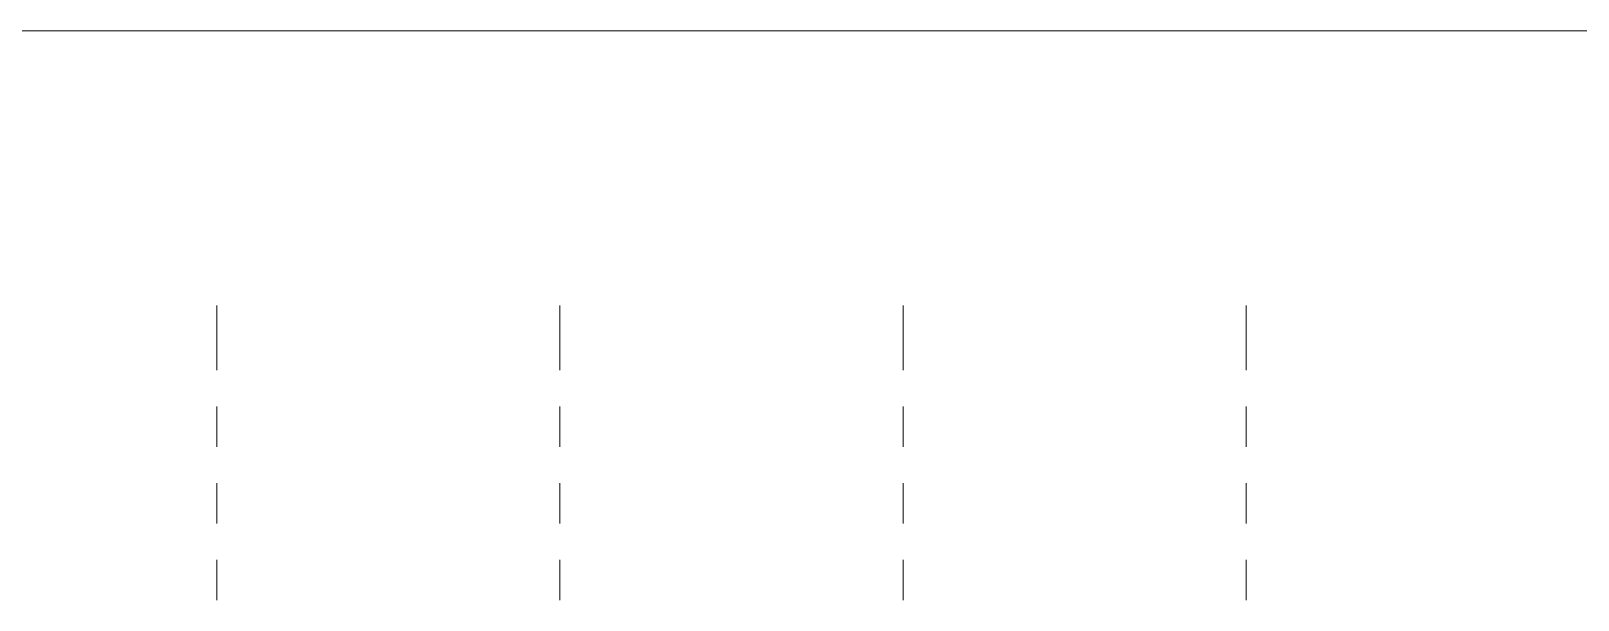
# Model space of a CAD drawing. Extents: x 8 to 21351, y 0 to 420.
# Drawn here: x 20579.3 to 20714.6, y 242.2 to 292 of the extents above; entities that cross this region are included whole.
import ezdxf

# ---------------------------------------------------------------- set-up
doc = ezdxf.new("R2010")
doc.units = 0

msp = doc.modelspace()

# ---------------------------------------------------------------- linework, layer by layer
at = {"color": 7, "lineweight": 20}
msp.add_line((20822.71, 291.98), (20427.71, 291.98), dxfattribs=at)
at = {"color": 7, "lineweight": 15}
for p, q in [((20595.57, 263.99), (20595.57, 267.96)), ((20625.57, 263.99), (20625.57, 267.96)), ((20655.57, 263.99), (20655.57, 267.96)), ((20685.57, 263.99), (20685.57, 267.96)), ((20595.57, 263.99), (20595.57, 262.28)), ((20625.57, 263.99), (20625.57, 262.28)), ((20655.57, 263.99), (20655.57, 262.28)), ((20685.57, 263.99), (20685.57, 262.28)), ((20595.57, 259.11), (20595.57, 255.58)), ((20625.57, 259.11), (20625.57, 255.58)), ((20655.57, 259.11), (20655.57, 255.58)), ((20685.57, 259.11), (20685.57, 255.58)), ((20595.57, 252.4), (20595.57, 248.88)), ((20625.57, 252.4), (20625.57, 248.88)), ((20655.57, 252.4), (20655.57, 248.88)), ((20685.57, 252.4), (20685.57, 248.88)), ((20595.57, 245.7), (20595.57, 242.17)), ((20625.57, 245.7), (20625.57, 242.17)), ((20655.57, 245.7), (20655.57, 242.17)), ((20685.57, 245.7), (20685.57, 242.17))]:
    msp.add_line(p, q, dxfattribs=at)

doc.saveas('drawing.dxf')
